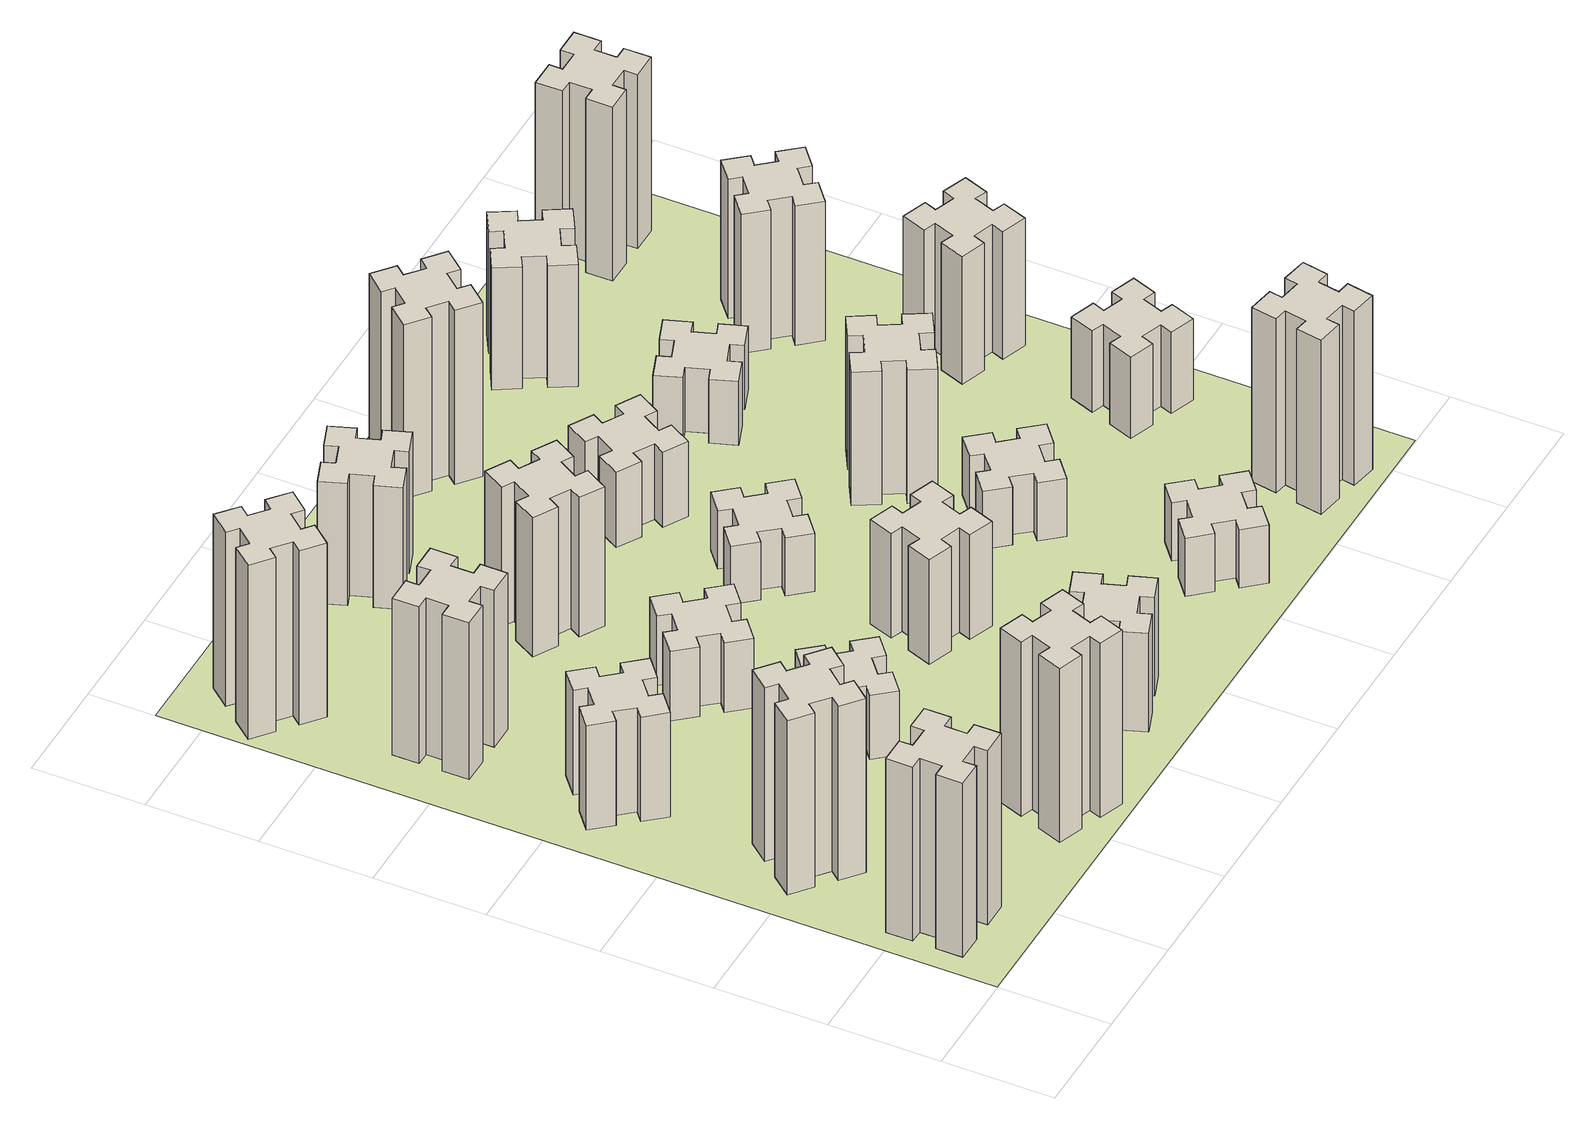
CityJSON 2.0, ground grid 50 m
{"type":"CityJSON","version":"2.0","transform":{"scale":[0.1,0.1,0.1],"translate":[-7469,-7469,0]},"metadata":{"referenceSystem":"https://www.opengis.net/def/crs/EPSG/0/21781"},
"CityObjects":{
"building1":{"type":"Building","attributes":{"class":"1000","function":"1000","usage":"1000","yearOfConstruction":2016,"roofType":"1000","measuredHeight":90,"storeysAboveGround":30,"storeysBelowGround":0},"geometry":[{"type":"Solid","lod":"1","boundaries":[[[[0,1,2,3,4,5,6,7,8,9,10,11,12,13,14,15,16,17,18,19]],[[17,16,20,21]],[[16,15,22,20]],[[15,14,23,22]],[[14,13,24,23]],[[13,12,25,24]],[[12,11,26,25]],[[11,10,27,26]],[[10,9,28,27]],[[9,8,29,28]],[[8,7,30,29]],[[7,6,31,30]],[[6,5,32,31]],[[5,4,33,32]],[[4,3,34,33]],[[3,2,35,34]],[[2,1,36,35]],[[1,0,37,36]],[[0,19,38,37]],[[19,18,39,38]],[[18,17,21,39]],[[24,25,26,27,28,29,30,31,32,33,34,35,36,37,38,39,21,20,22,23]]]]}]},
"building2":{"type":"Building","attributes":{"class":"1000","function":"1000","usage":"1000","yearOfConstruction":2016,"roofType":"1000","measuredHeight":90,"storeysAboveGround":30,"storeysBelowGround":0},"geometry":[{"type":"Solid","lod":"1","boundaries":[[[[40,41,42,43,44,45,46,47,48,49,50,51,52,53,54,55,56,57,58,59]],[[57,56,60,61]],[[56,55,62,60]],[[55,54,63,62]],[[54,53,64,63]],[[53,52,65,64]],[[52,51,66,65]],[[51,50,67,66]],[[50,49,68,67]],[[49,48,69,68]],[[48,47,70,69]],[[47,46,71,70]],[[46,45,72,71]],[[45,44,73,72]],[[44,43,74,73]],[[43,42,75,74]],[[42,41,76,75]],[[41,40,77,76]],[[40,59,78,77]],[[59,58,79,78]],[[58,57,61,79]],[[64,65,66,67,68,69,70,71,72,73,74,75,76,77,78,79,61,60,62,63]]]]}]},
"building3":{"type":"Building","attributes":{"class":"1000","function":"1000","usage":"1000","yearOfConstruction":2016,"roofType":"1000","measuredHeight":54,"storeysAboveGround":30,"storeysBelowGround":0},"geometry":[{"type":"Solid","lod":"1","boundaries":[[[[80,81,82,83,84,85,86,87,88,89,90,91,92,93,94,95,96,97,98,99]],[[97,96,100,101]],[[96,95,102,100]],[[95,94,103,102]],[[94,93,104,103]],[[93,92,105,104]],[[92,91,106,105]],[[91,90,107,106]],[[90,89,108,107]],[[89,88,109,108]],[[88,87,110,109]],[[87,86,111,110]],[[86,85,112,111]],[[85,84,113,112]],[[84,83,114,113]],[[83,82,115,114]],[[82,81,116,115]],[[81,80,117,116]],[[80,99,118,117]],[[99,98,119,118]],[[98,97,101,119]],[[104,105,106,107,108,109,110,111,112,113,114,115,116,117,118,119,101,100,102,103]]]]}]},
"building4":{"type":"Building","attributes":{"class":"1000","function":"1000","usage":"1000","yearOfConstruction":2016,"roofType":"1000","measuredHeight":81,"storeysAboveGround":30,"storeysBelowGround":0},"geometry":[{"type":"Solid","lod":"1","boundaries":[[[[120,121,122,123,124,125,126,127,128,129,130,131,132,133,134,135,136,137,138,139]],[[137,136,140,141]],[[136,135,142,140]],[[135,134,143,142]],[[134,133,144,143]],[[133,132,145,144]],[[132,131,146,145]],[[131,130,147,146]],[[130,129,148,147]],[[129,128,149,148]],[[128,127,150,149]],[[127,126,151,150]],[[126,125,152,151]],[[125,124,153,152]],[[124,123,154,153]],[[123,122,155,154]],[[122,121,156,155]],[[121,120,157,156]],[[120,139,158,157]],[[139,138,159,158]],[[138,137,141,159]],[[144,145,146,147,148,149,150,151,152,153,154,155,156,157,158,159,141,140,142,143]]]]}]},
"building5":{"type":"Building","attributes":{"class":"1000","function":"1000","usage":"1000","yearOfConstruction":2016,"roofType":"1000","measuredHeight":90,"storeysAboveGround":30,"storeysBelowGround":0},"geometry":[{"type":"Solid","lod":"1","boundaries":[[[[160,161,162,163,164,165,166,167,168,169,170,171,172,173,174,175,176,177,178,179]],[[177,176,180,181]],[[176,175,182,180]],[[175,174,183,182]],[[174,173,184,183]],[[173,172,185,184]],[[172,171,186,185]],[[171,170,187,186]],[[170,169,188,187]],[[169,168,189,188]],[[168,167,190,189]],[[167,166,191,190]],[[166,165,192,191]],[[165,164,193,192]],[[164,163,194,193]],[[163,162,195,194]],[[162,161,196,195]],[[161,160,197,196]],[[160,179,198,197]],[[179,178,199,198]],[[178,177,181,199]],[[184,185,186,187,188,189,190,191,192,193,194,195,196,197,198,199,181,180,182,183]]]]}]},
"building6":{"type":"Building","attributes":{"class":"1000","function":"1000","usage":"1000","yearOfConstruction":2016,"roofType":"1000","measuredHeight":90,"storeysAboveGround":30,"storeysBelowGround":0},"geometry":[{"type":"Solid","lod":"1","boundaries":[[[[200,201,202,203,204,205,206,207,208,209,210,211,212,213,214,215,216,217,218,219]],[[217,216,220,221]],[[216,215,222,220]],[[215,214,223,222]],[[214,213,224,223]],[[213,212,225,224]],[[212,211,226,225]],[[211,210,227,226]],[[210,209,228,227]],[[209,208,229,228]],[[208,207,230,229]],[[207,206,231,230]],[[206,205,232,231]],[[205,204,233,232]],[[204,203,234,233]],[[203,202,235,234]],[[202,201,236,235]],[[201,200,237,236]],[[200,219,238,237]],[[219,218,239,238]],[[218,217,221,239]],[[224,225,226,227,228,229,230,231,232,233,234,235,236,237,238,239,221,220,222,223]]]]}]},
"building7":{"type":"Building","attributes":{"class":"1000","function":"1000","usage":"1000","yearOfConstruction":2016,"roofType":"1000","measuredHeight":33,"storeysAboveGround":30,"storeysBelowGround":0},"geometry":[{"type":"Solid","lod":"1","boundaries":[[[[240,241,242,243,244,245,246,247,248,249,250,251,252,253,254,255,256,257,258,259]],[[257,256,260,261]],[[256,255,262,260]],[[255,254,263,262]],[[254,253,264,263]],[[253,252,265,264]],[[252,251,266,265]],[[251,250,267,266]],[[250,249,268,267]],[[249,248,269,268]],[[248,247,270,269]],[[247,246,271,270]],[[246,245,272,271]],[[245,244,273,272]],[[244,243,274,273]],[[243,242,275,274]],[[242,241,276,275]],[[241,240,277,276]],[[240,259,278,277]],[[259,258,279,278]],[[258,257,261,279]],[[264,265,266,267,268,269,270,271,272,273,274,275,276,277,278,279,261,260,262,263]]]]}]},
"building8":{"type":"Building","attributes":{"class":"1000","function":"1000","usage":"1000","yearOfConstruction":2016,"roofType":"1000","measuredHeight":36,"storeysAboveGround":30,"storeysBelowGround":0},"geometry":[{"type":"Solid","lod":"1","boundaries":[[[[280,281,282,283,284,285,286,287,288,289,290,291,292,293,294,295,296,297,298,299]],[[297,296,300,301]],[[296,295,302,300]],[[295,294,303,302]],[[294,293,304,303]],[[293,292,305,304]],[[292,291,306,305]],[[291,290,307,306]],[[290,289,308,307]],[[289,288,309,308]],[[288,287,310,309]],[[287,286,311,310]],[[286,285,312,311]],[[285,284,313,312]],[[284,283,314,313]],[[283,282,315,314]],[[282,281,316,315]],[[281,280,317,316]],[[280,299,318,317]],[[299,298,319,318]],[[298,297,301,319]],[[304,305,306,307,308,309,310,311,312,313,314,315,316,317,318,319,301,300,302,303]]]]}]},
"building9":{"type":"Building","attributes":{"class":"1000","function":"1000","usage":"1000","yearOfConstruction":2016,"roofType":"1000","measuredHeight":51,"storeysAboveGround":30,"storeysBelowGround":0},"geometry":[{"type":"Solid","lod":"1","boundaries":[[[[320,321,322,323,324,325,326,327,328,329,330,331,332,333,334,335,336,337,338,339]],[[337,336,340,341]],[[336,335,342,340]],[[335,334,343,342]],[[334,333,344,343]],[[333,332,345,344]],[[332,331,346,345]],[[331,330,347,346]],[[330,329,348,347]],[[329,328,349,348]],[[328,327,350,349]],[[327,326,351,350]],[[326,325,352,351]],[[325,324,353,352]],[[324,323,354,353]],[[323,322,355,354]],[[322,321,356,355]],[[321,320,357,356]],[[320,339,358,357]],[[339,338,359,358]],[[338,337,341,359]],[[344,345,346,347,348,349,350,351,352,353,354,355,356,357,358,359,341,340,342,343]]]]}]},
"building10":{"type":"Building","attributes":{"class":"1000","function":"1000","usage":"1000","yearOfConstruction":2016,"roofType":"1000","measuredHeight":72,"storeysAboveGround":30,"storeysBelowGround":0},"geometry":[{"type":"Solid","lod":"1","boundaries":[[[[360,361,362,363,364,365,366,367,368,369,370,371,372,373,374,375,376,377,378,379]],[[377,376,380,381]],[[376,375,382,380]],[[375,374,383,382]],[[374,373,384,383]],[[373,372,385,384]],[[372,371,386,385]],[[371,370,387,386]],[[370,369,388,387]],[[369,368,389,388]],[[368,367,390,389]],[[367,366,391,390]],[[366,365,392,391]],[[365,364,393,392]],[[364,363,394,393]],[[363,362,395,394]],[[362,361,396,395]],[[361,360,397,396]],[[360,379,398,397]],[[379,378,399,398]],[[378,377,381,399]],[[384,385,386,387,388,389,390,391,392,393,394,395,396,397,398,399,381,380,382,383]]]]}]},
"building11":{"type":"Building","attributes":{"class":"1000","function":"1000","usage":"1000","yearOfConstruction":2016,"roofType":"1000","measuredHeight":63,"storeysAboveGround":30,"storeysBelowGround":0},"geometry":[{"type":"Solid","lod":"1","boundaries":[[[[400,401,402,403,404,405,406,407,408,409,410,411,412,413,414,415,416,417,418,419]],[[417,416,420,421]],[[416,415,422,420]],[[415,414,423,422]],[[414,413,424,423]],[[413,412,425,424]],[[412,411,426,425]],[[411,410,427,426]],[[410,409,428,427]],[[409,408,429,428]],[[408,407,430,429]],[[407,406,431,430]],[[406,405,432,431]],[[405,404,433,432]],[[404,403,434,433]],[[403,402,435,434]],[[402,401,436,435]],[[401,400,437,436]],[[400,419,438,437]],[[419,418,439,438]],[[418,417,421,439]],[[424,425,426,427,428,429,430,431,432,433,434,435,436,437,438,439,421,420,422,423]]]]}]},
"building12":{"type":"Building","attributes":{"class":"1000","function":"1000","usage":"1000","yearOfConstruction":2016,"roofType":"1000","measuredHeight":54,"storeysAboveGround":30,"storeysBelowGround":0},"geometry":[{"type":"Solid","lod":"1","boundaries":[[[[440,441,442,443,444,445,446,447,448,449,450,451,452,453,454,455,456,457,458,459]],[[457,456,460,461]],[[456,455,462,460]],[[455,454,463,462]],[[454,453,464,463]],[[453,452,465,464]],[[452,451,466,465]],[[451,450,467,466]],[[450,449,468,467]],[[449,448,469,468]],[[448,447,470,469]],[[447,446,471,470]],[[446,445,472,471]],[[445,444,473,472]],[[444,443,474,473]],[[443,442,475,474]],[[442,441,476,475]],[[441,440,477,476]],[[440,459,478,477]],[[459,458,479,478]],[[458,457,461,479]],[[464,465,466,467,468,469,470,471,472,473,474,475,476,477,478,479,461,460,462,463]]]]}]},
"building13":{"type":"Building","attributes":{"class":"1000","function":"1000","usage":"1000","yearOfConstruction":2016,"roofType":"1000","measuredHeight":30,"storeysAboveGround":30,"storeysBelowGround":0},"geometry":[{"type":"Solid","lod":"1","boundaries":[[[[480,481,482,483,484,485,486,487,488,489,490,491,492,493,494,495,496,497,498,499]],[[497,496,500,501]],[[496,495,502,500]],[[495,494,503,502]],[[494,493,504,503]],[[493,492,505,504]],[[492,491,506,505]],[[491,490,507,506]],[[490,489,508,507]],[[489,488,509,508]],[[488,487,510,509]],[[487,486,511,510]],[[486,485,512,511]],[[485,484,513,512]],[[484,483,514,513]],[[483,482,515,514]],[[482,481,516,515]],[[481,480,517,516]],[[480,499,518,517]],[[499,498,519,518]],[[498,497,501,519]],[[504,505,506,507,508,509,510,511,512,513,514,515,516,517,518,519,501,500,502,503]]]]}]},
"building14":{"type":"Building","attributes":{"class":"1000","function":"1000","usage":"1000","yearOfConstruction":2016,"roofType":"1000","measuredHeight":39,"storeysAboveGround":30,"storeysBelowGround":0},"geometry":[{"type":"Solid","lod":"1","boundaries":[[[[520,521,522,523,524,525,526,527,528,529,530,531,532,533,534,535,536,537,538,539]],[[537,536,540,541]],[[536,535,542,540]],[[535,534,543,542]],[[534,533,544,543]],[[533,532,545,544]],[[532,531,546,545]],[[531,530,547,546]],[[530,529,548,547]],[[529,528,549,548]],[[528,527,550,549]],[[527,526,551,550]],[[526,525,552,551]],[[525,524,553,552]],[[524,523,554,553]],[[523,522,555,554]],[[522,521,556,555]],[[521,520,557,556]],[[520,539,558,557]],[[539,538,559,558]],[[538,537,541,559]],[[544,545,546,547,548,549,550,551,552,553,554,555,556,557,558,559,541,540,542,543]]]]}]},
"building15":{"type":"Building","attributes":{"class":"1000","function":"1000","usage":"1000","yearOfConstruction":2016,"roofType":"1000","measuredHeight":30,"storeysAboveGround":30,"storeysBelowGround":0},"geometry":[{"type":"Solid","lod":"1","boundaries":[[[[560,561,562,563,564,565,566,567,568,569,570,571,572,573,574,575,576,577,578,579]],[[577,576,580,581]],[[576,575,582,580]],[[575,574,583,582]],[[574,573,584,583]],[[573,572,585,584]],[[572,571,586,585]],[[571,570,587,586]],[[570,569,588,587]],[[569,568,589,588]],[[568,567,590,589]],[[567,566,591,590]],[[566,565,592,591]],[[565,564,593,592]],[[564,563,594,593]],[[563,562,595,594]],[[562,561,596,595]],[[561,560,597,596]],[[560,579,598,597]],[[579,578,599,598]],[[578,577,581,599]],[[584,585,586,587,588,589,590,591,592,593,594,595,596,597,598,599,581,580,582,583]]]]}]},
"building16":{"type":"Building","attributes":{"class":"1000","function":"1000","usage":"1000","yearOfConstruction":2016,"roofType":"1000","measuredHeight":90,"storeysAboveGround":30,"storeysBelowGround":0},"geometry":[{"type":"Solid","lod":"1","boundaries":[[[[600,601,602,603,604,605,606,607,608,609,610,611,612,613,614,615,616,617,618,619]],[[617,616,620,621]],[[616,615,622,620]],[[615,614,623,622]],[[614,613,624,623]],[[613,612,625,624]],[[612,611,626,625]],[[611,610,627,626]],[[610,609,628,627]],[[609,608,629,628]],[[608,607,630,629]],[[607,606,631,630]],[[606,605,632,631]],[[605,604,633,632]],[[604,603,634,633]],[[603,602,635,634]],[[602,601,636,635]],[[601,600,637,636]],[[600,619,638,637]],[[619,618,639,638]],[[618,617,621,639]],[[624,625,626,627,628,629,630,631,632,633,634,635,636,637,638,639,621,620,622,623]]]]}]},
"building17":{"type":"Building","attributes":{"class":"1000","function":"1000","usage":"1000","yearOfConstruction":2016,"roofType":"1000","measuredHeight":30,"storeysAboveGround":30,"storeysBelowGround":0},"geometry":[{"type":"Solid","lod":"1","boundaries":[[[[640,641,642,643,644,645,646,647,648,649,650,651,652,653,654,655,656,657,658,659]],[[657,656,660,661]],[[656,655,662,660]],[[655,654,663,662]],[[654,653,664,663]],[[653,652,665,664]],[[652,651,666,665]],[[651,650,667,666]],[[650,649,668,667]],[[649,648,669,668]],[[648,647,670,669]],[[647,646,671,670]],[[646,645,672,671]],[[645,644,673,672]],[[644,643,674,673]],[[643,642,675,674]],[[642,641,676,675]],[[641,640,677,676]],[[640,659,678,677]],[[659,658,679,678]],[[658,657,661,679]],[[664,665,666,667,668,669,670,671,672,673,674,675,676,677,678,679,661,660,662,663]]]]}]},
"building18":{"type":"Building","attributes":{"class":"1000","function":"1000","usage":"1000","yearOfConstruction":2016,"roofType":"1000","measuredHeight":69,"storeysAboveGround":30,"storeysBelowGround":0},"geometry":[{"type":"Solid","lod":"1","boundaries":[[[[680,681,682,683,684,685,686,687,688,689,690,691,692,693,694,695,696,697,698,699]],[[697,696,700,701]],[[696,695,702,700]],[[695,694,703,702]],[[694,693,704,703]],[[693,692,705,704]],[[692,691,706,705]],[[691,690,707,706]],[[690,689,708,707]],[[689,688,709,708]],[[688,687,710,709]],[[687,686,711,710]],[[686,685,712,711]],[[685,684,713,712]],[[684,683,714,713]],[[683,682,715,714]],[[682,681,716,715]],[[681,680,717,716]],[[680,699,718,717]],[[699,698,719,718]],[[698,697,701,719]],[[704,705,706,707,708,709,710,711,712,713,714,715,716,717,718,719,701,700,702,703]]]]}]},
"building19":{"type":"Building","attributes":{"class":"1000","function":"1000","usage":"1000","yearOfConstruction":2016,"roofType":"1000","measuredHeight":33,"storeysAboveGround":30,"storeysBelowGround":0},"geometry":[{"type":"Solid","lod":"1","boundaries":[[[[720,721,722,723,724,725,726,727,728,729,730,731,732,733,734,735,736,737,738,739]],[[737,736,740,741]],[[736,735,742,740]],[[735,734,743,742]],[[734,733,744,743]],[[733,732,745,744]],[[732,731,746,745]],[[731,730,747,746]],[[730,729,748,747]],[[729,728,749,748]],[[728,727,750,749]],[[727,726,751,750]],[[726,725,752,751]],[[725,724,753,752]],[[724,723,754,753]],[[723,722,755,754]],[[722,721,756,755]],[[721,720,757,756]],[[720,739,758,757]],[[739,738,759,758]],[[738,737,741,759]],[[744,745,746,747,748,749,750,751,752,753,754,755,756,757,758,759,741,740,742,743]]]]}]},
"building20":{"type":"Building","attributes":{"class":"1000","function":"1000","usage":"1000","yearOfConstruction":2016,"roofType":"1000","measuredHeight":90,"storeysAboveGround":30,"storeysBelowGround":0},"geometry":[{"type":"Solid","lod":"1","boundaries":[[[[760,761,762,763,764,765,766,767,768,769,770,771,772,773,774,775,776,777,778,779]],[[777,776,780,781]],[[776,775,782,780]],[[775,774,783,782]],[[774,773,784,783]],[[773,772,785,784]],[[772,771,786,785]],[[771,770,787,786]],[[770,769,788,787]],[[769,768,789,788]],[[768,767,790,789]],[[767,766,791,790]],[[766,765,792,791]],[[765,764,793,792]],[[764,763,794,793]],[[763,762,795,794]],[[762,761,796,795]],[[761,760,797,796]],[[760,779,798,797]],[[779,778,799,798]],[[778,777,781,799]],[[784,785,786,787,788,789,790,791,792,793,794,795,796,797,798,799,781,780,782,783]]]]}]},
"building21":{"type":"Building","attributes":{"class":"1000","function":"1000","usage":"1000","yearOfConstruction":2016,"roofType":"1000","measuredHeight":63,"storeysAboveGround":30,"storeysBelowGround":0},"geometry":[{"type":"Solid","lod":"1","boundaries":[[[[800,801,802,803,804,805,806,807,808,809,810,811,812,813,814,815,816,817,818,819]],[[817,816,820,821]],[[816,815,822,820]],[[815,814,823,822]],[[814,813,824,823]],[[813,812,825,824]],[[812,811,826,825]],[[811,810,827,826]],[[810,809,828,827]],[[809,808,829,828]],[[808,807,830,829]],[[807,806,831,830]],[[806,805,832,831]],[[805,804,833,832]],[[804,803,834,833]],[[803,802,835,834]],[[802,801,836,835]],[[801,800,837,836]],[[800,819,838,837]],[[819,818,839,838]],[[818,817,821,839]],[[824,825,826,827,828,829,830,831,832,833,834,835,836,837,838,839,821,820,822,823]]]]}]},
"building22":{"type":"Building","attributes":{"class":"1000","function":"1000","usage":"1000","yearOfConstruction":2016,"roofType":"1000","measuredHeight":42,"storeysAboveGround":30,"storeysBelowGround":0},"geometry":[{"type":"Solid","lod":"1","boundaries":[[[[840,841,842,843,844,845,846,847,848,849,850,851,852,853,854,855,856,857,858,859]],[[857,856,860,861]],[[856,855,862,860]],[[855,854,863,862]],[[854,853,864,863]],[[853,852,865,864]],[[852,851,866,865]],[[851,850,867,866]],[[850,849,868,867]],[[849,848,869,868]],[[848,847,870,869]],[[847,846,871,870]],[[846,845,872,871]],[[845,844,873,872]],[[844,843,874,873]],[[843,842,875,874]],[[842,841,876,875]],[[841,840,877,876]],[[840,859,878,877]],[[859,858,879,878]],[[858,857,861,879]],[[864,865,866,867,868,869,870,871,872,873,874,875,876,877,878,879,861,860,862,863]]]]}]},
"building23":{"type":"Building","attributes":{"class":"1000","function":"1000","usage":"1000","yearOfConstruction":2016,"roofType":"1000","measuredHeight":66,"storeysAboveGround":30,"storeysBelowGround":0},"geometry":[{"type":"Solid","lod":"1","boundaries":[[[[880,881,882,883,884,885,886,887,888,889,890,891,892,893,894,895,896,897,898,899]],[[897,896,900,901]],[[896,895,902,900]],[[895,894,903,902]],[[894,893,904,903]],[[893,892,905,904]],[[892,891,906,905]],[[891,890,907,906]],[[890,889,908,907]],[[889,888,909,908]],[[888,887,910,909]],[[887,886,911,910]],[[886,885,912,911]],[[885,884,913,912]],[[884,883,914,913]],[[883,882,915,914]],[[882,881,916,915]],[[881,880,917,916]],[[880,899,918,917]],[[899,898,919,918]],[[898,897,901,919]],[[904,905,906,907,908,909,910,911,912,913,914,915,916,917,918,919,901,900,902,903]]]]}]},
"building24":{"type":"Building","attributes":{"class":"1000","function":"1000","usage":"1000","yearOfConstruction":2016,"roofType":"1000","measuredHeight":72,"storeysAboveGround":30,"storeysBelowGround":0},"geometry":[{"type":"Solid","lod":"1","boundaries":[[[[920,921,922,923,924,925,926,927,928,929,930,931,932,933,934,935,936,937,938,939]],[[937,936,940,941]],[[936,935,942,940]],[[935,934,943,942]],[[934,933,944,943]],[[933,932,945,944]],[[932,931,946,945]],[[931,930,947,946]],[[930,929,948,947]],[[929,928,949,948]],[[928,927,950,949]],[[927,926,951,950]],[[926,925,952,951]],[[925,924,953,952]],[[924,923,954,953]],[[923,922,955,954]],[[922,921,956,955]],[[921,920,957,956]],[[920,939,958,957]],[[939,938,959,958]],[[938,937,941,959]],[[944,945,946,947,948,949,950,951,952,953,954,955,956,957,958,959,941,940,942,943]]]]}]},
"building25":{"type":"Building","attributes":{"class":"1000","function":"1000","usage":"1000","yearOfConstruction":2016,"roofType":"1000","measuredHeight":90,"storeysAboveGround":30,"storeysBelowGround":0},"geometry":[{"type":"Solid","lod":"1","boundaries":[[[[960,961,962,963,964,965,966,967,968,969,970,971,972,973,974,975,976,977,978,979]],[[977,976,980,981]],[[976,975,982,980]],[[975,974,983,982]],[[974,973,984,983]],[[973,972,985,984]],[[972,971,986,985]],[[971,970,987,986]],[[970,969,988,987]],[[969,968,989,988]],[[968,967,990,989]],[[967,966,991,990]],[[966,965,992,991]],[[965,964,993,992]],[[964,963,994,993]],[[963,962,995,994]],[[962,961,996,995]],[[961,960,997,996]],[[960,979,998,997]],[[979,978,999,998]],[[978,977,981,999]],[[984,985,986,987,988,989,990,991,992,993,994,995,996,997,998,999,981,980,982,983]]]]}]},
"landuse1":{"type":"LandUse","attributes":{"name":"plot1","function":"1010"},"geometry":[{"type":"MultiSurface","lod":"1","boundaries":[[[1000,1001,1002,1003]]]}]}
},
"vertices":[
[165,425,0],[165,325,0],[105,325,0],[105,205,0],[225,205,0],[225,265,0],[325,265,0],[325,205,0],[445,205,0],[445,325,0],[385,325,0],[385,425,0],[445,425,0],[445,545,0],[325,545,0],[325,485,0],[225,485,0],[225,545,0],[105,545,0],[105,425,0],[225,485,900],[225,545,900],[325,485,900],[325,545,900],[445,545,900],[445,425,900],[385,425,900],[385,325,900],[445,325,900],[445,205,900],[325,205,900],[325,265,900],[225,265,900],[225,205,900],[105,205,900],[105,325,900],[165,325,900],[165,425,900],[105,425,900],[105,545,900],
[484,1067,0],[408,1132,0],[446,1178,0],[354,1255,0],[277,1163,0],[323,1124,0],[259,1048,0],[213,1086,0],[136,994,0],[228,917,0],[266,963,0],[343,899,0],[304,853,0],[396,776,0],[473,868,0],[427,906,0],[492,983,0],[538,944,0],[615,1036,0],[523,1113,0],[492,983,900],[538,944,900],[427,906,900],[473,868,900],[396,776,900],[304,853,900],[343,899,900],[266,963,900],[228,917,900],[136,994,900],[213,1086,900],[259,1048,900],[323,1124,900],[277,1163,900],[354,1255,900],[446,1178,900],[408,1132,900],[484,1067,900],[523,1113,900],[615,1036,900],
[492,1888,0],[427,1964,0],[473,2003,0],[396,2095,0],[304,2018,0],[343,1972,0],[266,1907,0],[228,1953,0],[136,1876,0],[213,1784,0],[259,1823,0],[323,1746,0],[277,1708,0],[354,1616,0],[446,1693,0],[408,1739,0],[484,1803,0],[523,1757,0],[615,1834,0],[538,1926,0],[484,1803,540],[523,1757,540],[408,1739,540],[446,1693,540],[354,1616,540],[277,1708,540],[323,1746,540],[259,1823,540],[213,1784,540],[136,1876,540],[228,1953,540],[266,1907,540],[343,1972,540],[304,2018,540],[396,2095,540],[473,2003,540],[427,1964,540],[492,1888,540],[538,1926,540],[615,1834,540],
[485,2545,0],[485,2645,0],[545,2645,0],[545,2765,0],[425,2765,0],[425,2705,0],[325,2705,0],[325,2765,0],[205,2765,0],[205,2645,0],[265,2645,0],[265,2545,0],[205,2545,0],[205,2425,0],[325,2425,0],[325,2485,0],[425,2485,0],[425,2425,0],[545,2425,0],[545,2545,0],[425,2485,810],[425,2425,810],[325,2485,810],[325,2425,810],[205,2425,810],[205,2545,810],[265,2545,810],[265,2645,810],[205,2645,810],[205,2765,810],[325,2765,810],[325,2705,810],[425,2705,810],[425,2765,810],[545,2765,810],[545,2645,810],[485,2645,810],[485,2545,810],[545,2545,810],[545,2425,810],
[1029,360,0],[995,266,0],[939,287,0],[897,174,0],[1010,133,0],[1031,189,0],[1125,155,0],[1104,99,0],[1217,57,0],[1258,170,0],[1202,191,0],[1236,285,0],[1292,264,0],[1333,377,0],[1220,418,0],[1200,362,0],[1106,396,0],[1127,452,0],[1014,493,0],[973,380,0],[1106,396,900],[1127,452,900],[1200,362,900],[1220,418,900],[1333,377,900],[1292,264,900],[1236,285,900],[1202,191,900],[1258,170,900],[1217,57,900],[1104,99,900],[1125,155,900],[1031,189,900],[1010,133,900],[897,174,900],[939,287,900],[995,266,900],[1029,360,900],[973,380,900],[1014,493,900],
[384,3387,0],[308,3452,0],[346,3498,0],[254,3575,0],[177,3483,0],[223,3444,0],[159,3368,0],[113,3406,0],[36,3314,0],[128,3237,0],[166,3283,0],[243,3219,0],[204,3173,0],[296,3096,0],[373,3188,0],[327,3226,0],[392,3303,0],[438,3264,0],[515,3356,0],[423,3433,0],[392,3303,900],[438,3264,900],[327,3226,900],[373,3188,900],[296,3096,900],[204,3173,900],[243,3219,900],[166,3283,900],[128,3237,900],[36,3314,900],[113,3406,900],[159,3368,900],[223,3444,900],[177,3483,900],[254,3575,900],[346,3498,900],[308,3452,900],[384,3387,900],[423,3433,900],[515,3356,900],
[1083,1332,0],[1006,1267,0],[968,1313,0],[876,1236,0],[953,1144,0],[999,1183,0],[1063,1106,0],[1017,1068,0],[1094,976,0],[1186,1053,0],[1148,1099,0],[1224,1163,0],[1263,1117,0],[1355,1194,0],[1278,1286,0],[1232,1248,0],[1167,1324,0],[1213,1363,0],[1136,1455,0],[1044,1378,0],[1167,1324,330],[1213,1363,330],[1232,1248,330],[1278,1286,330],[1355,1194,330],[1263,1117,330],[1224,1163,330],[1148,1099,330],[1186,1053,330],[1094,976,330],[1017,1068,330],[1063,1106,330],[999,1183,330],[953,1144,330],[876,1236,330],[968,1313,330],[1006,1267,330],[1083,1332,330],[1044,1378,330],[1136,1455,330],
[1083,1972,0],[1006,1907,0],[968,1953,0],[876,1876,0],[953,1784,0],[999,1823,0],[1063,1746,0],[1017,1708,0],[1094,1616,0],[1186,1693,0],[1148,1739,0],[1224,1803,0],[1263,1757,0],[1355,1834,0],[1278,1926,0],[1232,1888,0],[1167,1964,0],[1213,2003,0],[1136,2095,0],[1044,2018,0],[1167,1964,360],[1213,2003,360],[1232,1888,360],[1278,1926,360],[1355,1834,360],[1263,1757,360],[1224,1803,360],[1148,1739,360],[1186,1693,360],[1094,1616,360],[1017,1708,360],[1063,1746,360],[999,1823,360],[953,1784,360],[876,1876,360],[968,1953,360],[1006,1907,360],[1083,1972,360],[1044,2018,360],[1136,2095,360],
[1765,496,0],[1671,462,0],[1650,518,0],[1537,477,0],[1579,364,0],[1635,385,0],[1669,291,0],[1613,270,0],[1654,157,0],[1767,199,0],[1746,255,0],[1840,289,0],[1860,233,0],[1973,274,0],[1932,387,0],[1876,366,0],[1842,460,0],[1898,480,0],[1857,593,0],[1744,552,0],[1842,460,510],[1898,480,510],[1876,366,510],[1932,387,510],[1973,274,510],[1860,233,510],[1840,289,510],[1746,255,510],[1767,199,510],[1654,157,510],[1613,270,510],[1669,291,510],[1635,385,510],[1579,364,510],[1537,477,510],[1650,518,510],[1671,462,510],[1765,496,510],[1744,552,510],[1857,593,510],
[1314,2666,0],[1227,2716,0],[1257,2768,0],[1153,2828,0],[1093,2724,0],[1145,2694,0],[1095,2607,0],[1043,2637,0],[983,2533,0],[1087,2473,0],[1117,2525,0],[1204,2475,0],[1174,2423,0],[1278,2363,0],[1338,2467,0],[1286,2497,0],[1336,2584,0],[1388,2554,0],[1448,2658,0],[1344,2718,0],[1336,2584,720],[1388,2554,720],[1286,2497,720],[1338,2467,720],[1278,2363,720],[1174,2423,720],[1204,2475,720],[1117,2525,720],[1087,2473,720],[983,2533,720],[1043,2637,720],[1095,2607,720],[1145,2694,720],[1093,2724,720],[1153,2828,720],[1257,2768,720],[1227,2716,720],[1314,2666,720],[1344,2718,720],[1448,2658,720],
[1125,3456,0],[1031,3422,0],[1010,3478,0],[897,3437,0],[939,3324,0],[995,3345,0],[1029,3251,0],[973,3230,0],[1014,3117,0],[1127,3159,0],[1106,3215,0],[1200,3249,0],[1220,3193,0],[1333,3234,0],[1292,3347,0],[1236,3326,0],[1202,3420,0],[1258,3440,0],[1217,3553,0],[1104,3512,0],[1202,3420,630],[1258,3440,630],[1236,3326,630],[1292,3347,630],[1333,3234,630],[1220,3193,630],[1200,3249,630],[1106,3215,630],[1127,3159,630],[1014,3117,630],[973,3230,630],[1029,3251,630],[995,3345,630],[939,3324,630],[897,3437,630],[1010,3478,630],[1031,3422,630],[1125,3456,630],[1104,3512,630],[1217,3553,630],
[1769,1300,0],[1735,1206,0],[1679,1227,0],[1637,1114,0],[1750,1073,0],[1771,1129,0],[1865,1095,0],[1844,1039,0],[1957,997,0],[1998,1110,0],[1942,1131,0],[1976,1225,0],[2032,1204,0],[2073,1317,0],[1960,1358,0],[1940,1302,0],[1846,1336,0],[1867,1392,0],[1754,1433,0],[1713,1320,0],[1846,1336,540],[1867,1392,540],[1940,1302,540],[1960,1358,540],[2073,1317,540],[2032,1204,540],[1976,1225,540],[1942,1131,540],[1998,1110,540],[1957,997,540],[1844,1039,540],[1865,1095,540],[1771,1129,540],[1750,1073,540],[1637,1114,540],[1679,1227,540],[1735,1206,540],[1769,1300,540],[1713,1320,540],[1754,1433,540],
[1972,1988,0],[1907,2064,0],[1953,2103,0],[1876,2195,0],[1784,2118,0],[1823,2072,0],[1746,2007,0],[1708,2053,0],[1616,1976,0],[1693,1884,0],[1739,1923,0],[1803,1846,0],[1757,1808,0],[1834,1716,0],[1926,1793,0],[1888,1839,0],[1964,1903,0],[2003,1857,0],[2095,1934,0],[2018,2026,0],[1964,1903,300],[2003,1857,300],[1888,1839,300],[1926,1793,300],[1834,1716,300],[1757,1808,300],[1803,1846,300],[1739,1923,300],[1693,1884,300],[1616,1976,300],[1708,2053,300],[1746,2007,300],[1823,2072,300],[1784,2118,300],[1876,2195,300],[1953,2103,300],[1907,2064,300],[1972,1988,300],[2018,2026,300],[2095,1934,300],
[2026,2497,0],[2076,2584,0],[2128,2554,0],[2188,2658,0],[2084,2718,0],[2054,2666,0],[1967,2716,0],[1997,2768,0],[1893,2828,0],[1833,2724,0],[1885,2694,0],[1835,2607,0],[1783,2637,0],[1723,2533,0],[1827,2473,0],[1857,2525,0],[1944,2475,0],[1914,2423,0],[2018,2363,0],[2078,2467,0],[1944,2475,390],[1914,2423,390],[1857,2525,390],[1827,2473,390],[1723,2533,390],[1783,2637,390],[1835,2607,390],[1885,2694,390],[1833,2724,390],[1893,2828,390],[1997,2768,390],[1967,2716,390],[2054,2666,390],[2084,2718,390],[2188,2658,390],[2128,2554,390],[2076,2584,390],[2026,2497,390],[2078,2467,390],[2018,2363,390],
[2663,492,0],[2586,427,0],[2548,473,0],[2456,396,0],[2533,304,0],[2579,343,0],[2643,266,0],[2597,228,0],[2674,136,0],[2766,213,0],[2728,259,0],[2804,323,0],[2843,277,0],[2935,354,0],[2858,446,0],[2812,408,0],[2747,484,0],[2793,523,0],[2716,615,0],[2624,538,0],[2747,484,300],[2793,523,300],[2812,408,300],[2858,446,300],[2935,354,300],[2843,277,300],[2804,323,300],[2728,259,300],[2766,213,300],[2674,136,300],[2597,228,300],[2643,266,300],[2579,343,300],[2533,304,300],[2456,396,300],[2548,473,300],[2586,427,300],[2663,492,300],[2624,538,300],[2716,615,300],
[1746,3383,0],[1823,3319,0],[1784,3273,0],[1876,3196,0],[1953,3288,0],[1907,3326,0],[1972,3403,0],[2018,3364,0],[2095,3456,0],[2003,3533,0],[1964,3487,0],[1888,3552,0],[1926,3598,0],[1834,3675,0],[1757,3583,0],[1803,3544,0],[1739,3468,0],[1693,3506,0],[1616,3414,0],[1708,3337,0],[1739,3468,900],[1693,3506,900],[1803,3544,900],[1757,3583,900],[1834,3675,900],[1926,3598,900],[1888,3552,900],[1964,3487,900],[2003,3533,900],[2095,3456,900],[2018,3364,900],[1972,3403,900],[1907,3326,900],[1953,3288,900],[1876,3196,900],[1784,3273,900],[1823,3319,900],[1746,3383,900],[1708,3337,900],[1616,3414,900],
[2628,1099,0],[2704,1163,0],[2743,1117,0],[2835,1194,0],[2758,1286,0],[2712,1248,0],[2647,1324,0],[2693,1363,0],[2616,1455,0],[2524,1378,0],[2563,1332,0],[2486,1267,0],[2448,1313,0],[2356,1236,0],[2433,1144,0],[2479,1183,0],[2543,1106,0],[2497,1068,0],[2574,976,0],[2666,1053,0],[2543,1106,300],[2497,1068,300],[2479,1183,300],[2433,1144,300],[2356,1236,300],[2448,1313,300],[2486,1267,300],[2563,1332,300],[2524,1378,300],[2616,1455,300],[2693,1363,300],[2647,1324,300],[2712,1248,300],[2758,1286,300],[2835,1194,300],[2743,1117,300],[2704,1163,300],[2628,1099,300],[2666,1053,300],[2574,976,300],
[2475,1744,0],[2525,1657,0],[2473,1627,0],[2533,1523,0],[2637,1583,0],[2607,1635,0],[2694,1685,0],[2724,1633,0],[2828,1693,0],[2768,1797,0],[2716,1767,0],[2666,1854,0],[2718,1884,0],[2658,1988,0],[2554,1928,0],[2584,1876,0],[2497,1826,0],[2467,1878,0],[2363,1818,0],[2423,1714,0],[2497,1826,690],[2467,1878,690],[2584,1876,690],[2554,1928,690],[2658,1988,690],[2718,1884,690],[2666,1854,690],[2716,1767,690],[2768,1797,690],[2828,1693,690],[2724,1633,690],[2694,1685,690],[2607,1635,690],[2637,1583,690],[2533,1523,690],[2473,1627,690],[2525,1657,690],[2475,1744,690],[2423,1714,690],[2363,1818,690],
[2586,2475,0],[2680,2509,0],[2700,2453,0],[2813,2494,0],[2772,2607,0],[2716,2586,0],[2682,2680,0],[2738,2700,0],[2697,2813,0],[2584,2772,0],[2605,2716,0],[2511,2682,0],[2490,2738,0],[2377,2697,0],[2419,2584,0],[2475,2605,0],[2509,2511,0],[2453,2490,0],[2494,2377,0],[2607,2419,0],[2509,2511,330],[2453,2490,330],[2475,2605,330],[2419,2584,330],[2377,2697,330],[2490,2738,330],[2511,2682,330],[2605,2716,330],[2584,2772,330],[2697,2813,330],[2738,2700,330],[2682,2680,330],[2716,2586,330],[2772,2607,330],[2813,2494,330],[2700,2453,330],[2680,2509,330],[2586,2475,330],[2607,2419,330],[2494,2377,330],
[3404,375,0],[3305,392,0],[3316,451,0],[3197,472,0],[3177,354,0],[3236,344,0],[3218,245,0],[3159,256,0],[3138,137,0],[3257,117,0],[3267,176,0],[3365,158,0],[3355,99,0],[3473,78,0],[3494,197,0],[3435,207,0],[3452,305,0],[3511,295,0],[3532,413,0],[3414,434,0],[3452,305,900],[3511,295,900],[3435,207,900],[3494,197,900],[3473,78,900],[3355,99,900],[3365,158,900],[3267,176,900],[3257,117,900],[3138,137,900],[3159,256,900],[3218,245,900],[3236,344,900],[3177,354,900],[3197,472,900],[3316,451,900],[3305,392,900],[3404,375,900],[3414,434,900],[3532,413,900],
[2716,3347,0],[2666,3434,0],[2718,3464,0],[2658,3568,0],[2554,3508,0],[2584,3456,0],[2497,3406,0],[2467,3458,0],[2363,3398,0],[2423,3294,0],[2475,3324,0],[2525,3237,0],[2473,3207,0],[2533,3103,0],[2637,3163,0],[2607,3215,0],[2694,3265,0],[2724,3213,0],[2828,3273,0],[2768,3377,0],[2694,3265,630],[2724,3213,630],[2607,3215,630],[2637,3163,630],[2533,3103,630],[2473,3207,630],[2525,3237,630],[2475,3324,630],[2423,3294,630],[2363,3398,630],[2467,3458,630],[2497,3406,630],[2584,3456,630],[2554,3508,630],[2658,3568,630],[2718,3464,630],[2666,3434,630],[2716,3347,630],[2768,3377,630],[2828,3273,630],
[3351,1029,0],[3445,995,0],[3424,939,0],[3537,897,0],[3578,1010,0],[3522,1031,0],[3556,1125,0],[3612,1104,0],[3653,1217,0],[3540,1258,0],[3520,1202,0],[3426,1236,0],[3447,1292,0],[3334,1333,0],[3293,1220,0],[3349,1200,0],[3315,1106,0],[3259,1127,0],[3217,1014,0],[3330,973,0],[3315,1106,420],[3259,1127,420],[3349,1200,420],[3293,1220,420],[3334,1333,420],[3447,1292,420],[3426,1236,420],[3520,1202,420],[3540,1258,420],[3653,1217,420],[3612,1104,420],[3556,1125,420],[3522,1031,420],[3578,1010,420],[3537,897,420],[3424,939,420],[3445,995,420],[3351,1029,420],[3330,973,420],[3217,1014,420],
[3520,1942,0],[3426,1976,0],[3447,2032,0],[3334,2073,0],[3293,1960,0],[3349,1940,0],[3315,1846,0],[3259,1867,0],[3217,1754,0],[3330,1713,0],[3351,1769,0],[3445,1735,0],[3424,1679,0],[3537,1637,0],[3578,1750,0],[3522,1771,0],[3556,1865,0],[3612,1844,0],[3653,1957,0],[3540,1998,0],[3556,1865,660],[3612,1844,660],[3522,1771,660],[3578,1750,660],[3537,1637,660],[3424,1679,660],[3445,1735,660],[3351,1769,660],[3330,1713,660],[3217,1754,660],[3259,1867,660],[3315,1846,660],[3349,1940,660],[3293,1960,660],[3334,2073,660],[3447,2032,660],[3426,1976,660],[3520,1942,660],[3540,1998,660],[3653,1957,660],
[3119,2563,0],[3183,2486,0],[3137,2448,0],[3214,2356,0],[3306,2433,0],[3268,2479,0],[3344,2543,0],[3383,2497,0],[3475,2574,0],[3398,2666,0],[3352,2628,0],[3287,2704,0],[3333,2743,0],[3256,2835,0],[3164,2758,0],[3203,2712,0],[3126,2647,0],[3088,2693,0],[2996,2616,0],[3073,2524,0],[3126,2647,720],[3088,2693,720],[3203,2712,720],[3164,2758,720],[3256,2835,720],[3333,2743,720],[3287,2704,720],[3352,2628,720],[3398,2666,720],[3475,2574,720],[3383,2497,720],[3344,2543,720],[3268,2479,720],[3306,2433,720],[3214,2356,720],[3137,2448,720],[3183,2486,720],[3119,2563,720],[3073,2524,720],[2996,2616,720],
[3285,3325,0],[3385,3325,0],[3385,3265,0],[3505,3265,0],[3505,3385,0],[3445,3385,0],[3445,3485,0],[3505,3485,0],[3505,3605,0],[3385,3605,0],[3385,3545,0],[3285,3545,0],[3285,3605,0],[3165,3605,0],[3165,3485,0],[3225,3485,0],[3225,3385,0],[3165,3385,0],[3165,3265,0],[3285,3265,0],[3225,3385,900],[3165,3385,900],[3225,3485,900],[3165,3485,900],[3165,3605,900],[3285,3605,900],[3285,3545,900],[3385,3545,900],[3385,3605,900],[3505,3605,900],[3505,3485,900],[3445,3485,900],[3445,3385,900],[3505,3385,900],[3505,3265,900],[3385,3265,900],[3385,3325,900],[3285,3325,900],[3285,3265,900],[3165,3265,900],
[5,3705,0],[3705,3705,0],[3705,5,0],[5,5,0]
]}
